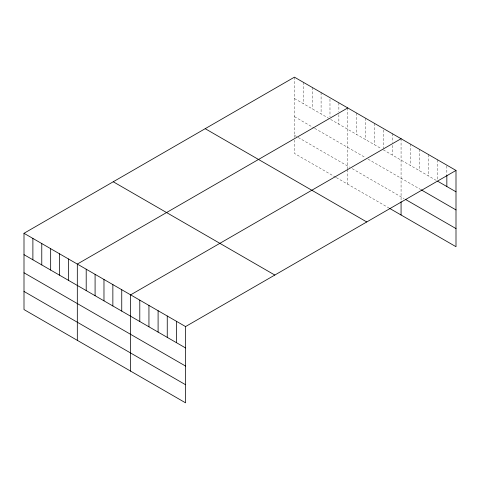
<?xml version="1.0" encoding="UTF-8"?>
<svg xmlns="http://www.w3.org/2000/svg" width="480" height="480" viewBox="0 0 480 480"><rect width="100%" height="100%" fill="white"/><g stroke="black" fill="none" stroke-linecap="round" stroke-linejoin="round"><path stroke-width="0.36" stroke-dasharray="2.4 1.8" d="M294.438 77.16L294.438 137.4M294.438 98.532L328.71 118.32M330.612 119.418L381.39 148.734M383.298 149.832L436.47 180.534M294.438 116.646L314.112 128.01M314.748 128.376L365.526 157.692M368.064 159.156L420.6 189.486M294.438 135.312L297.606 137.142M298.242 137.508L349.656 167.196M352.194 168.66L404.118 198.636M335.694 177.246L294.438 153.426L294.438 140.19M336.324 177.612L389.01 208.032M446.844 165.888L446.844 174.732M437.688 159.864L437.688 179.766M428.532 154.578L428.532 175.95M419.376 149.292L419.376 170.664M410.226 144.006L410.226 165.378M401.07 138.72L401.07 201.054M392.184 133.59L392.184 142.434M392.184 145.386L392.184 154.962M383.298 129.936L383.298 148.362M374.412 123.33L374.412 144.702M365.526 118.2L365.526 139.572M356.64 113.07L356.64 134.442M347.754 107.94L347.754 168.882M347.754 169.578L347.754 184.212M338.868 102.81L338.868 111.654M338.868 114.6L338.868 124.182M329.982 99.156L329.982 116.844M321.096 92.55L321.096 113.922M312.21 87.42L312.21 108.792M303.324 82.29L303.324 103.662"/><path stroke-width="0.72" d="M456 170.436L185.562 326.574L185.562 402.84L24 309.564L24 233.292L294.438 77.16L456 170.436L456 246.708L389.64 208.398M347.754 107.94L77.316 264.078L77.316 340.344M401.07 138.72L130.632 294.858L130.632 371.124M437.688 181.236L456 191.808M421.212 189.84L456 209.928M405.342 199.344L456 228.588M205.194 128.682L366.756 221.964M113.244 181.77L274.806 275.046M24 233.292L185.562 326.574M24 254.664L185.562 347.946M24 272.784L185.562 366.06M24 291.444L185.562 384.726M446.844 175.47L446.844 186.522M401.07 201.756L401.07 214.992M176.412 321.288L176.412 342.66M167.256 316.002L167.256 337.374M158.1 310.716L158.1 332.088M148.944 305.43L148.944 326.802M139.788 300.144L139.788 321.516M121.746 289.728L121.746 311.1M112.86 284.598L112.86 305.97M103.974 279.468L103.974 300.84M95.088 274.338L95.088 295.71M86.202 269.208L86.202 290.58M68.43 258.942L68.43 280.32M59.544 253.812L59.544 275.184M50.658 248.682L50.658 270.054M41.772 243.552L41.772 264.924M32.886 238.422L32.886 259.794"/></g></svg>
